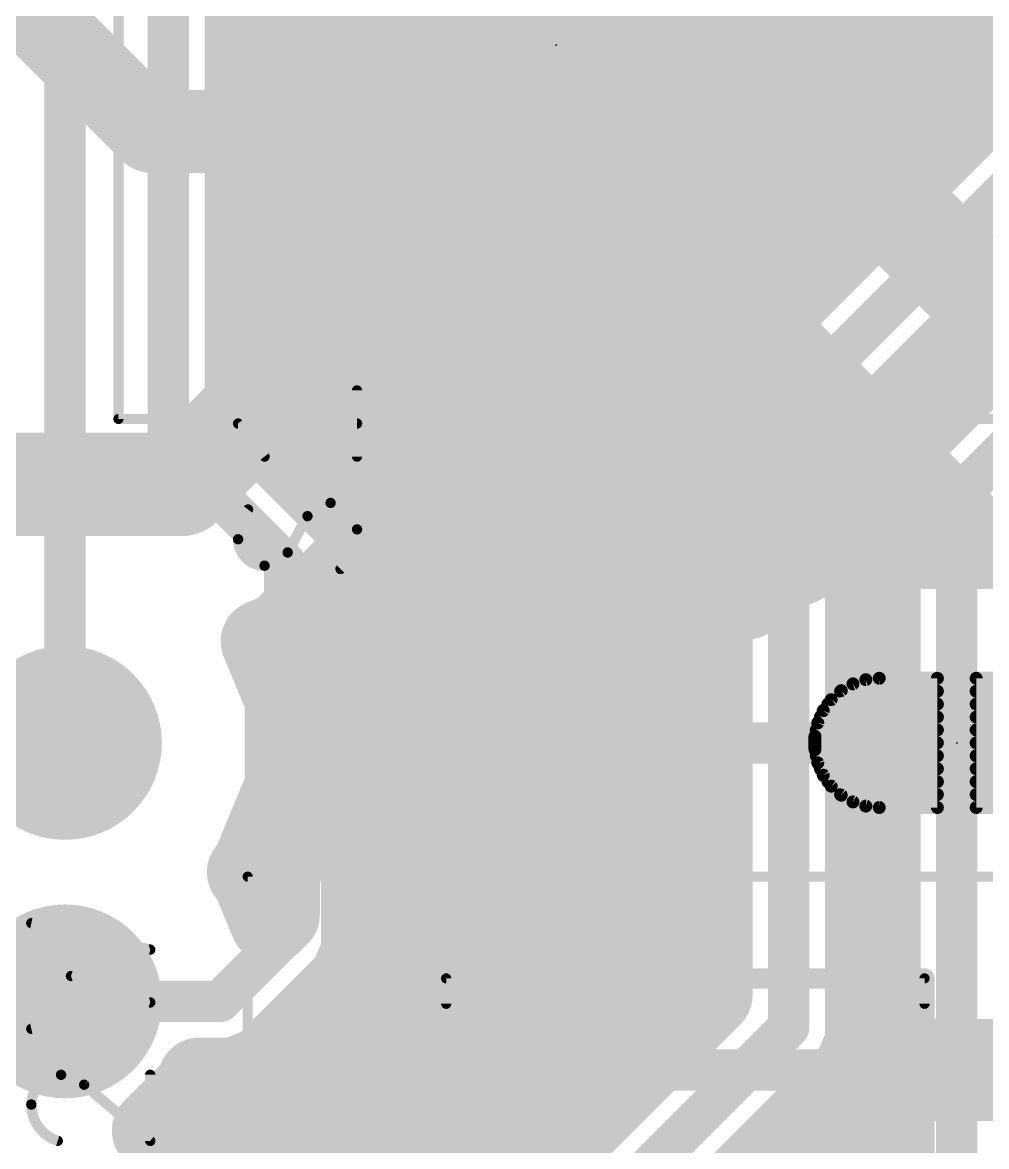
# Model space of a CAD drawing. Extents: x -0.1 to 1.18, y 0 to 3.76.
# Drawn here: x 0.1886 to 0.5615, y 1.6988 to 2.1337 of the extents above; entities that cross this region are included whole.
import ezdxf

# ---------------------------------------------------------------- set-up
doc = ezdxf.new("R2010")
doc.units = 0
for name, color, linetype in [('1', 12, 'CONTINUOUS'), ('16', 132, 'CONTINUOUS'), ('18', 110, 'CONTINUOUS'), ('21', 253, 'CONTINUOUS'), ('23', 53, 'CONTINUOUS'), ('25', 253, 'CONTINUOUS'), ('27', 253, 'CONTINUOUS'), ('51', 253, 'CONTINUOUS')]:
    doc.layers.add(name, color=color, linetype=linetype)

# ---------------------------------------------------------------- blocks, each defined once
blk = doc.blocks.new('RECT')
blk.add_solid([(-0.5, -0.5), (0.5, -0.5), (-0.5, 0.5), (0.5, 0.5)])
blk = doc.blocks.new('ROUNDV')
at = {"const_width": 0.5}
blk.add_lwpolyline([(0, -0.25, 1), (0, 0.25, 1), (0, -0.25)], format="xyb", dxfattribs=at)

msp = doc.modelspace()

# ---------------------------------------------------------------- linework, layer by layer
at = {"layer": '1'}
for points, const_width in [([(0.095, 2.235), (0.238465, 2.091535)], 0.032), ([(0.295, 2.090157), (0.293622, 2.091535)], 0.04), ([(0.295, 2), (0.295, 2.090157)], 0.04), ([(0.496378, 2.091535), (0.632913, 1.955)], 0.04), ([(0.238465, 2.091535), (0.293622, 2.091535)], 0.032), ([(0.293622, 2.091535), (0.496378, 2.091535)], 0.032), ([(0.395, 2.035), (0.395, 2.045276)], 0.016), ([(0.395, 1.925), (0.395, 2.035)], 0.032), ([(0.394999, 2.00648), (0.394999, 2.027535)], 0.032), ([(0.394999, 2.027535), (0.395, 2.027535)], 0.032), ([(0.395, 2.027535), (0.395, 2.00648)], 0.032), ([(0.4456, 2.020165), (0.44756, 2.024896)], 0.032), ([(0.44756, 2.024896), (0.448085, 2.027535)], 0.032), ([(0.448085, 2.027535), (0.44939, 2.027535)], 0.032), ([(0.44939, 2.027535), (0.458287, 2.02385)], 0.032), ([(0.458287, 2.02385), (0.467896, 2.02385)], 0.032), ([(0.467896, 2.02385), (0.561247, 1.9305)], 0.032), ([(0.442754, 2.015906), (0.4456, 2.020165)], 0.032), ([(0.394999, 2.016), (0.395, 2.016)], 0.032), ([(0.439133, 2.012285), (0.442754, 2.015906)], 0.032), ([(0.442817, 2.016), (0.475747, 2.016)], 0.032), ([(0.434875, 2.009439), (0.439133, 2.012285)], 0.032), ([(0.363, 1.986474), (0.363, 2.006854)], 0.032), ([(0.363, 2.006854), (0.36488, 2.00648)], 0.032), ([(0.36488, 2.00648), (0.394999, 2.00648)], 0.032), ([(0.395, 2.00648), (0.42512, 2.00648)], 0.032), ([(0.42512, 2.00648), (0.430143, 2.007479)], 0.032), ([(0.430143, 2.007479), (0.434875, 2.009439)], 0.032), ([(0.25, 1.955), (0.295, 2)], 0.04), ([(0.352648, 1.961481), (0.363, 1.986474)], 0.032), ([(0.361975, 1.984), (0.507747, 1.984)], 0.032), ([(0.095, 1.955), (0.25, 1.955)], 0.04), ([(0.333519, 1.942352), (0.352648, 1.961481)], 0.032), ([(0.343166, 1.952), (0.539747, 1.952)], 0.032), ([(0.288519, 1.897352), (0.333519, 1.942352)], 0.032), ([(0.499534, 1.928627), (0.496595, 1.927032)], 0.032), ([(0.504244, 1.929122), (0.499534, 1.928627)], 0.032), ([(0.508749, 1.930586), (0.504244, 1.929122)], 0.032), ([(0.509937, 1.930492), (0.508749, 1.930586)], 0.032), ([(0.509955, 1.9305), (0.509937, 1.930492)], 0.032), ([(0.517354, 1.9305), (0.509955, 1.9305)], 0.032), ([(0.524712, 1.931273), (0.517354, 1.9305)], 0.032), ([(0.527322, 1.9305), (0.524712, 1.931273)], 0.032), ([(0.561247, 1.9305), (0.527322, 1.9305)], 0.032), ([(0.489178, 1.924226), (0.484672, 1.922762)], 0.032), ([(0.493281, 1.926595), (0.489178, 1.924226)], 0.032), ([(0.496595, 1.927032), (0.493281, 1.926595)], 0.032), ([(0.311166, 1.92), (0.48046, 1.92)], 0.032), ([(0.478979, 1.919476), (0.475459, 1.916306)], 0.032), ([(0.48213, 1.920591), (0.478979, 1.919476)], 0.032), ([(0.484672, 1.922762), (0.48213, 1.920591)], 0.032), ([(0.475459, 1.916306), (0.471356, 1.913937)], 0.032), ([(0.393861, 1.911), (0.373279, 1.902474)], 0.032), ([(0.468856, 1.911), (0.393861, 1.911)], 0.032), ([(0.469321, 1.911285), (0.468856, 1.911)], 0.032), ([(0.471356, 1.913937), (0.469321, 1.911285)], 0.032), ([(0.373279, 1.902474), (0.357525, 1.886721)], 0.032), ([(0.281249, 1.894341), (0.288519, 1.897352)], 0.032), ([(0.2905, 1.872007), (0.281249, 1.894341)], 0.032), ([(0.283875, 1.888), (0.358804, 1.888)], 0.032), ([(0.357525, 1.886721), (0.296148, 1.825343)], 0.032), ([(0.2905, 1.837993), (0.2905, 1.872007)], 0.032), ([(0.509832, 1.877839), (0.505305, 1.875225)], 0.005), ([(0.514802, 1.879454), (0.509832, 1.877839)], 0.005), ([(0.52, 1.88), (0.514802, 1.879454)], 0.005), ([(0.5425, 1.88), (0.52, 1.88)], 0.005), ([(0.5425, 1.83), (0.5425, 1.88)], 0.005), ([(0.5575, 1.83), (0.5575, 1.88)], 0.005), ([(0.5575, 1.88), (0.58, 1.88)], 0.005), ([(0.505305, 1.875225), (0.501421, 1.871728)], 0.005), ([(0.505055, 1.875), (0.5425, 1.875)], 0.005), ([(0.5575, 1.875), (0.594945, 1.875)], 0.005), ([(0.095, 1.855), (0.205, 1.855)], 0.032), ([(0.2905, 1.856), (0.326804, 1.856)], 0.032), ([(0.498349, 1.8675), (0.496224, 1.862725)], 0.005), ([(0.501421, 1.871728), (0.498349, 1.8675)], 0.005), ([(0.500166, 1.87), (0.5425, 1.87)], 0.005), ([(0.5575, 1.87), (0.599834, 1.87)], 0.005), ([(0.497236, 1.865), (0.5425, 1.865)], 0.005), ([(0.5575, 1.865), (0.602764, 1.865)], 0.005), ([(0.343622, 1.793622), (0.405, 1.855)], 0.016), ([(0.405, 1.855), (0.525, 1.855)], 0.016), ([(0.496224, 1.862725), (0.495137, 1.857613)], 0.005), ([(0.495644, 1.86), (0.5425, 1.86)], 0.005), ([(0.5575, 1.86), (0.604356, 1.86)], 0.005), ([(0.495137, 1.857613), (0.495137, 1.852387)], 0.005), ([(0.495137, 1.855), (0.5425, 1.855)], 0.005), ([(0.5575, 1.855), (0.604863, 1.855)], 0.005), ([(0.277483, 1.806568), (0.2905, 1.837993)], 0.032), ([(0.495137, 1.852387), (0.496224, 1.847275)], 0.005), ([(0.495644, 1.85), (0.5425, 1.85)], 0.005), ([(0.496224, 1.847275), (0.498349, 1.8425)], 0.005), ([(0.5575, 1.85), (0.604356, 1.85)], 0.005), ([(0.497236, 1.845), (0.5425, 1.845)], 0.005), ([(0.498349, 1.8425), (0.501421, 1.838272)], 0.005), ([(0.5575, 1.845), (0.602764, 1.845)], 0.005), ([(0.284704, 1.824), (0.295591, 1.824)], 0.032), ([(0.296148, 1.825343), (0.287622, 1.804761)], 0.032), ([(0.500166, 1.84), (0.5425, 1.84)], 0.005), ([(0.501421, 1.838272), (0.505305, 1.834775)], 0.005), ([(0.5575, 1.84), (0.599834, 1.84)], 0.005), ([(0.505055, 1.835), (0.5425, 1.835)], 0.005), ([(0.505305, 1.834775), (0.509832, 1.832161)], 0.005), ([(0.5575, 1.835), (0.594945, 1.835)], 0.005), ([(0.509832, 1.832161), (0.514802, 1.830546)], 0.005), ([(0.514802, 1.830546), (0.52, 1.83)], 0.005), ([(0.52, 1.83), (0.5425, 1.83)], 0.005), ([(0.52, 1.83), (0.5425, 1.83)], 0.005), ([(0.58, 1.83), (0.5575, 1.83)], 0.005), ([(0.5575, 1.83), (0.58, 1.83)], 0.005), ([(0.275915, 1.805), (0.277483, 1.806568)], 0.032), ([(0.277483, 1.803432), (0.275915, 1.805)], 0.032), ([(0.284804, 1.785757), (0.277483, 1.803432)], 0.032), ([(0.287622, 1.804761), (0.287622, 1.788575)], 0.032), ([(0.282219, 1.792), (0.287622, 1.792)], 0.032), ([(0.287622, 1.788575), (0.284804, 1.785757)], 0.032), ([(0.343622, 1.728465), (0.343622, 1.793622)], 0.016), ([(0.095, 1.755), (0.205, 1.755)], 0.032), ([(0.343622, 1.728465), (0.546378, 1.728465)], 0.016)]:
    msp.add_lwpolyline(points, dxfattribs=dict(at, const_width=const_width))
for points, const_width in [([(0.300693, 2.098607, 1), (0.286551, 2.084464)], 0.02), ([(0.305, 2.090157, 1), (0.285, 2.090157)], 0.02), ([(0.503449, 2.098607, 1), (0.489307, 2.084464)], 0.02), ([(0.238465, 2.099535, 1), (0.238465, 2.083535)], 0.016), ([(0.232808, 2.085879, 1), (0.244121, 2.097192)], 0.016), ([(0.293622, 2.099535, 1), (0.293622, 2.083535)], 0.016), ([(0.287929, 2.083086, 1), (0.302071, 2.097229)], 0.02), ([(0.293622, 2.083535, 1), (0.293622, 2.099535)], 0.016), ([(0.496378, 2.083535, 1), (0.496378, 2.099535)], 0.016), ([(0.399, 2.045276, 1), (0.391, 2.045276)], 0.008), ([(0.403, 2.035, 1), (0.387, 2.035)], 0.016), ([(0.402999, 2.027535, 1), (0.386999, 2.027535)], 0.016), ([(0.394999, 2.035535, 1), (0.394999, 2.019535)], 0.016), ([(0.403, 2.027535, 1), (0.387, 2.027535)], 0.016), ([(0.395, 2.019535, 1), (0.395, 2.035535)], 0.016), ([(0.448085, 2.035535, 1), (0.448085, 2.019535)], 0.016), ([(0.454951, 2.021835, 1), (0.440169, 2.027958)], 0.016), ([(0.455931, 2.025975, 1), (0.440238, 2.029096)], 0.016), ([(0.452452, 2.034926, 1), (0.446329, 2.020144)], 0.016), ([(0.44939, 2.019535, 1), (0.44939, 2.035535)], 0.016), ([(0.458287, 2.03185, 1), (0.458287, 2.01585)], 0.016), ([(0.473553, 2.029507, 1), (0.46224, 2.018194)], 0.016), ([(0.467896, 2.01585, 1), (0.467896, 2.03185)], 0.016), ([(0.391, 2.035, 1), (0.399, 2.035)], 0.008), ([(0.452252, 2.01572, 1), (0.438948, 2.024609)], 0.016), ([(0.455225, 2.016459, 1), (0.461348, 2.031241)], 0.016), ([(0.394999, 2.024, 1), (0.394999, 2.008)], 0.016), ([(0.395, 2.008, 1), (0.395, 2.024)], 0.016), ([(0.442817, 2.024, 1), (0.442817, 2.008)], 0.016), ([(0.448411, 2.010249, 1), (0.437098, 2.021563)], 0.016), ([(0.438209, 2.023226, 1), (0.452991, 2.017103)], 0.016), ([(0.439713, 2.026457, 1), (0.455406, 2.023336)], 0.016), ([(0.475747, 2.008, 1), (0.475747, 2.024)], 0.016), ([(0.443578, 2.005633, 1), (0.434688, 2.018936)], 0.016), ([(0.436103, 2.020351, 1), (0.449406, 2.011462)], 0.016), ([(0.364561, 2.014701, 1), (0.361439, 1.999008)], 0.016), ([(0.371, 2.006854, 1), (0.355, 2.006854)], 0.016), ([(0.36488, 2.01448, 1), (0.36488, 1.99848)], 0.016), ([(0.363319, 1.998634, 1), (0.366441, 2.014327)], 0.016), ([(0.395, 2.01448, 1), (0.395, 1.99848)], 0.016), ([(0.394999, 1.99848, 1), (0.394999, 2.01448)], 0.016), ([(0.423559, 2.014327, 1), (0.426681, 1.998634)], 0.016), ([(0.427082, 2.014871, 1), (0.433204, 2.000088)], 0.016), ([(0.42512, 1.99848, 1), (0.42512, 2.01448)], 0.016), ([(0.43043, 2.016091, 1), (0.439319, 2.002788)], 0.016), ([(0.431704, 1.999633, 1), (0.428582, 2.015326)], 0.016), ([(0.433476, 2.017942, 1), (0.44479, 2.006628)], 0.016), ([(0.437936, 2.002048, 1), (0.431813, 2.01683)], 0.016), ([(0.302071, 1.992929, 1), (0.287929, 2.007071)], 0.02), ([(0.386999, 2.00648, 1), (0.402999, 2.00648)], 0.016), ([(0.387, 2.00648, 1), (0.403, 2.00648)], 0.016), ([(0.285, 2, 1), (0.305, 2)], 0.02), ([(0.370391, 1.983412, 1), (0.355609, 1.989535)], 0.016), ([(0.361975, 1.992, 1), (0.361975, 1.976)], 0.016), ([(0.507747, 1.976, 1), (0.507747, 1.992)], 0.016), ([(0.355, 1.986474, 1), (0.371, 1.986474)], 0.016), ([(0.25, 1.945, 1), (0.25, 1.965)], 0.02), ([(0.358304, 1.955824, 1), (0.346991, 1.967138)], 0.016), ([(0.242929, 1.962071, 1), (0.257071, 1.947929)], 0.02), ([(0.345256, 1.964543, 1), (0.360039, 1.95842)], 0.016), ([(0.343166, 1.96, 1), (0.343166, 1.944)], 0.016), ([(0.539747, 1.944, 1), (0.539747, 1.96)], 0.016), ([(0.339176, 1.936696, 1), (0.327862, 1.948009)], 0.016), ([(0.327862, 1.948009, 1), (0.339176, 1.936696)], 0.016), ([(0.498698, 1.936583, 1), (0.50037, 1.920671)], 0.016), ([(0.503351, 1.921597, 1), (0.495716, 1.935658)], 0.016), ([(0.501772, 1.93673, 1), (0.506716, 1.921514)], 0.016), ([(0.509377, 1.938561, 1), (0.508121, 1.922611)], 0.016), ([(0.50686, 1.937877, 1), (0.513014, 1.923108)], 0.016), ([(0.509955, 1.9385, 1), (0.509955, 1.9225)], 0.016), ([(0.50508, 1.921166, 1), (0.503408, 1.937078)], 0.016), ([(0.511222, 1.922978, 1), (0.506277, 1.938194)], 0.016), ([(0.513032, 1.923115, 1), (0.506878, 1.937884)], 0.016), ([(0.509309, 1.922517, 1), (0.510565, 1.938468)], 0.016), ([(0.516518, 1.938456, 1), (0.51819, 1.922544)], 0.016), ([(0.526984, 1.938944, 1), (0.52244, 1.923603)], 0.016), ([(0.517354, 1.9225, 1), (0.517354, 1.9385)], 0.016), ([(0.527322, 1.9385, 1), (0.527322, 1.9225)], 0.016), ([(0.525548, 1.923317, 1), (0.523876, 1.939229)], 0.016), ([(0.52505, 1.922829, 1), (0.529594, 1.93817)], 0.016), ([(0.55559, 1.924843, 1), (0.566904, 1.936157)], 0.016), ([(0.561247, 1.9225, 1), (0.561247, 1.9385)], 0.016), ([(0.492237, 1.934527, 1), (0.494325, 1.918664)], 0.016), ([(0.49165, 1.916618, 1), (0.486705, 1.931835)], 0.016), ([(0.492778, 1.934062, 1), (0.500413, 1.920001)], 0.016), ([(0.497281, 1.919667, 1), (0.489281, 1.933523)], 0.016), ([(0.497639, 1.9191, 1), (0.495552, 1.934963)], 0.016), ([(0.311166, 1.928, 1), (0.311166, 1.912)], 0.016), ([(0.484332, 1.91353, 1), (0.473626, 1.925421)], 0.016), ([(0.4822, 1.930371, 1), (0.487144, 1.915154)], 0.016), ([(0.4848, 1.91305, 1), (0.47946, 1.928132)], 0.016), ([(0.489868, 1.916679, 1), (0.479476, 1.928845)], 0.016), ([(0.48046, 1.912, 1), (0.48046, 1.928)], 0.016), ([(0.485178, 1.931154, 1), (0.493178, 1.917298)], 0.016), ([(0.387, 1.925, 1), (0.403, 1.925)], 0.016), ([(0.476309, 1.927017, 1), (0.481649, 1.911934)], 0.016), ([(0.479459, 1.909377, 1), (0.471459, 1.923234)], 0.016), ([(0.476934, 1.926674, 1), (0.487326, 1.914508)], 0.016), ([(0.393861, 1.919, 1), (0.393861, 1.903)], 0.016), ([(0.396922, 1.903609, 1), (0.390799, 1.918391)], 0.016), ([(0.467356, 1.920865, 1), (0.475356, 1.907009)], 0.016), ([(0.477703, 1.909067, 1), (0.465009, 1.918807)], 0.016), ([(0.473501, 1.904464, 1), (0.465141, 1.918106)], 0.016), ([(0.470106, 1.922251, 1), (0.480812, 1.910361)], 0.016), ([(0.468856, 1.903, 1), (0.468856, 1.919)], 0.016), ([(0.464676, 1.917821, 1), (0.473036, 1.904179)], 0.016), ([(0.462974, 1.916155, 1), (0.475668, 1.906415)], 0.016), ([(0.370217, 1.909865, 1), (0.37634, 1.895083)], 0.016), ([(0.378935, 1.896818, 1), (0.367622, 1.908131)], 0.016), ([(0.28864, 1.897403, 1), (0.273858, 1.89128)], 0.016), ([(0.278187, 1.901732, 1), (0.28431, 1.88695)], 0.016), ([(0.282862, 1.903009, 1), (0.294176, 1.891696)], 0.016), ([(0.29158, 1.889961, 1), (0.285457, 1.904743)], 0.016), ([(0.283875, 1.896, 1), (0.283875, 1.88)], 0.016), ([(0.363182, 1.881064, 1), (0.351869, 1.892378)], 0.016), ([(0.358804, 1.88, 1), (0.358804, 1.896)], 0.016), ([(0.351869, 1.892378, 1), (0.363182, 1.881064)], 0.016), ([(0.2985, 1.872007, 1), (0.2825, 1.872007)], 0.016), ([(0.283109, 1.868946, 1), (0.297891, 1.875068)], 0.016), ([(0.509445, 1.879027, 1), (0.510218, 1.87665)], 0.0025), ([(0.510457, 1.876756, 1), (0.509207, 1.878921)], 0.0025), ([(0.514672, 1.880697, 1), (0.514933, 1.878211)], 0.0025), ([(0.515188, 1.878265, 1), (0.514416, 1.880643)], 0.0025), ([(0.52, 1.88125, 1), (0.52, 1.87875)], 0.0025), ([(0.520131, 1.878757, 1), (0.519869, 1.881243)], 0.0025), ([(0.54375, 1.88, 1), (0.54125, 1.88)], 0.0025), ([(0.5425, 1.87875, 1), (0.5425, 1.88125)], 0.0025), ([(0.55875, 1.88, 1), (0.55625, 1.88)], 0.0025), ([(0.5575, 1.88125, 1), (0.5575, 1.87875)], 0.0025), ([(0.505055, 1.87625, 1), (0.505055, 1.87375)], 0.0025), ([(0.50468, 1.876308, 1), (0.50593, 1.874143)], 0.0025), ([(0.506142, 1.874296, 1), (0.504469, 1.876154)], 0.0025), ([(0.5425, 1.87375, 1), (0.5425, 1.87625)], 0.0025), ([(0.5575, 1.87625, 1), (0.5575, 1.87375)], 0.0025), ([(0.205, 1.847, 1), (0.205, 1.863)], 0.016), ([(0.2905, 1.864, 1), (0.2905, 1.848)], 0.016), ([(0.326804, 1.848, 1), (0.326804, 1.864)], 0.016), ([(0.499491, 1.866992, 1), (0.497207, 1.868008)], 0.0025), ([(0.500166, 1.87125, 1), (0.500166, 1.86875)], 0.0025), ([(0.500585, 1.872657, 1), (0.502258, 1.870799)], 0.0025), ([(0.502433, 1.870993, 1), (0.50041, 1.872463)], 0.0025), ([(0.5425, 1.86875, 1), (0.5425, 1.87125)], 0.0025), ([(0.5575, 1.87125, 1), (0.5575, 1.86875)], 0.0025), ([(0.497236, 1.86625, 1), (0.497236, 1.86375)], 0.0025), ([(0.497338, 1.868235, 1), (0.499361, 1.866765)], 0.0025), ([(0.5425, 1.86375, 1), (0.5425, 1.86625)], 0.0025), ([(0.5575, 1.86625, 1), (0.5575, 1.86375)], 0.0025), ([(0.405, 1.859, 1), (0.405, 1.851)], 0.008), ([(0.407828, 1.852172, 1), (0.402172, 1.857828)], 0.008), ([(0.495644, 1.86125, 1), (0.495644, 1.85875)], 0.0025), ([(0.495082, 1.863234, 1), (0.497365, 1.862217)], 0.0025), ([(0.497446, 1.862466, 1), (0.495001, 1.862985)], 0.0025), ([(0.525, 1.851, 1), (0.525, 1.859)], 0.008), ([(0.5425, 1.85875, 1), (0.5425, 1.86125)], 0.0025), ([(0.5575, 1.86125, 1), (0.5575, 1.85875)], 0.0025), ([(0.496387, 1.857613, 1), (0.493887, 1.857613)], 0.0025), ([(0.493914, 1.857873, 1), (0.49636, 1.857353)], 0.0025), ([(0.495137, 1.85625, 1), (0.495137, 1.85375)], 0.0025), ([(0.5425, 1.85375, 1), (0.5425, 1.85625)], 0.0025), ([(0.5575, 1.85625, 1), (0.5575, 1.85375)], 0.0025), ([(0.297891, 1.834931, 1), (0.283109, 1.841054)], 0.016), ([(0.49636, 1.852647, 1), (0.493914, 1.852127)], 0.0025), ([(0.493887, 1.852387, 1), (0.496387, 1.852387)], 0.0025), ([(0.495644, 1.85125, 1), (0.495644, 1.84875)], 0.0025), ([(0.497365, 1.847783, 1), (0.495082, 1.846766)], 0.0025), ([(0.495001, 1.847015, 1), (0.497446, 1.847534)], 0.0025), ([(0.5425, 1.84875, 1), (0.5425, 1.85125)], 0.0025), ([(0.5575, 1.85125, 1), (0.5575, 1.84875)], 0.0025), ([(0.2825, 1.837993, 1), (0.2985, 1.837993)], 0.016), ([(0.497236, 1.84625, 1), (0.497236, 1.84375)], 0.0025), ([(0.499361, 1.843235, 1), (0.497338, 1.841765)], 0.0025), ([(0.497207, 1.841992, 1), (0.499491, 1.843008)], 0.0025), ([(0.5425, 1.84375, 1), (0.5425, 1.84625)], 0.0025), ([(0.5575, 1.84625, 1), (0.5575, 1.84375)], 0.0025), ([(0.284704, 1.832, 1), (0.284704, 1.816)], 0.016), ([(0.303539, 1.822282, 1), (0.288756, 1.828405)], 0.016), ([(0.295591, 1.816, 1), (0.295591, 1.832)], 0.016), ([(0.500166, 1.84125, 1), (0.500166, 1.83875)], 0.0025), ([(0.502258, 1.839201, 1), (0.500585, 1.837343)], 0.0025), ([(0.50041, 1.837537, 1), (0.502433, 1.839007)], 0.0025), ([(0.5425, 1.83875, 1), (0.5425, 1.84125)], 0.0025), ([(0.5575, 1.84125, 1), (0.5575, 1.83875)], 0.0025), ([(0.290491, 1.831, 1), (0.301804, 1.819687)], 0.016), ([(0.505055, 1.83625, 1), (0.505055, 1.83375)], 0.0025), ([(0.50593, 1.835857, 1), (0.50468, 1.833692)], 0.0025), ([(0.504469, 1.833846, 1), (0.506142, 1.835704)], 0.0025), ([(0.5425, 1.83375, 1), (0.5425, 1.83625)], 0.0025), ([(0.5575, 1.83625, 1), (0.5575, 1.83375)], 0.0025), ([(0.510218, 1.83335, 1), (0.509445, 1.830973)], 0.0025), ([(0.509207, 1.831079, 1), (0.510457, 1.833244)], 0.0025), ([(0.514933, 1.831789, 1), (0.514672, 1.829303)], 0.0025), ([(0.514416, 1.829357, 1), (0.515188, 1.831735)], 0.0025), ([(0.52, 1.83125, 1), (0.52, 1.82875)], 0.0025), ([(0.52, 1.83125, 1), (0.52, 1.82875)], 0.0025), ([(0.519869, 1.828757, 1), (0.520131, 1.831243)], 0.0025), ([(0.54125, 1.83, 1), (0.54375, 1.83)], 0.0025), ([(0.5425, 1.82875, 1), (0.5425, 1.83125)], 0.0025), ([(0.5425, 1.82875, 1), (0.5425, 1.83125)], 0.0025), ([(0.5575, 1.83125, 1), (0.5575, 1.82875)], 0.0025), ([(0.5575, 1.83125, 1), (0.5575, 1.82875)], 0.0025), ([(0.55625, 1.83, 1), (0.55875, 1.83)], 0.0025), ([(0.28314, 1.800911, 1), (0.271826, 1.812225)], 0.016), ([(0.281572, 1.810657, 1), (0.270258, 1.799343)], 0.016), ([(0.270258, 1.810657, 1), (0.281572, 1.799343)], 0.016), ([(0.284874, 1.806493, 1), (0.270092, 1.80037)], 0.016), ([(0.295622, 1.804761, 1), (0.279622, 1.804761)], 0.016), ([(0.270092, 1.80963, 1), (0.284874, 1.803507)], 0.016), ([(0.271827, 1.797775, 1), (0.28314, 1.809089)], 0.016), ([(0.280231, 1.807823, 1), (0.295013, 1.8017)], 0.016), ([(0.282219, 1.8, 1), (0.282219, 1.784)], 0.016), ([(0.287622, 1.784, 1), (0.287622, 1.8)], 0.016), ([(0.293279, 1.782918, 1), (0.281965, 1.794232)], 0.016), ([(0.347622, 1.793622, 1), (0.339622, 1.793622)], 0.008), ([(0.340794, 1.79645, 1), (0.34645, 1.790794)], 0.008), ([(0.279147, 1.791414, 1), (0.290461, 1.7801)], 0.016), ([(0.277413, 1.782696, 1), (0.292195, 1.788819)], 0.016), ([(0.279622, 1.788575, 1), (0.295622, 1.788575)], 0.016), ([(0.205, 1.747, 1), (0.205, 1.763)], 0.016), ([(0.343622, 1.732465, 1), (0.343622, 1.724465)], 0.008), ([(0.546378, 1.724465, 1), (0.546378, 1.732465)], 0.008), ([(0.339622, 1.728465, 1), (0.347622, 1.728465)], 0.008)]:
    msp.add_lwpolyline(points, format="xyb", dxfattribs=dict(at, const_width=const_width))
at = {"layer": '16'}
for points, const_width in [([(0.205, 2.81), (0.205, 1.855)], 0.016), ([(0.245, 1.97), (0.245, 2.785)], 0.016), ([(0.275, 1.982426), (0.275, 2.772573)], 0.032), ([(0.608006, 2.150433), (0.459567, 2.001994)], 0.032), ([(0.275, 2.144), (0.601574, 2.144)], 0.032), ([(0.625, 2.125), (0.485, 1.985)], 0.016), ([(0.275, 2.112), (0.569574, 2.112)], 0.032), ([(0.515, 1.972573), (0.637426, 2.095)], 0.032), ([(0.275, 2.08), (0.537574, 2.08)], 0.032), ([(0.633006, 2.075433), (0.533006, 1.975433)], 0.032), ([(0.275, 2.048), (0.505574, 2.048)], 0.032), ([(0.65, 2.05), (0.55, 1.95)], 0.016), ([(0.275, 2.016), (0.473574, 2.016)], 0.032), ([(0.558426, 2.016), (0.573574, 2.016)], 0.032), ([(0.459567, 2.001994), (0.455, 1.990967)], 0.032), ([(0.455, 1.990967), (0.455, 1.757426)], 0.032), ([(0.275, 1.984), (0.455, 1.984)], 0.032), ([(0.315433, 1.941994), (0.275, 1.982426)], 0.032), ([(0.526426, 1.984), (0.541574, 1.984)], 0.032), ([(0.485, 1.985), (0.485, 1.745)], 0.016), ([(0.515, 1.739032), (0.515, 1.972573)], 0.032), ([(0.533006, 1.975433), (0.524567, 1.966994)], 0.032), ([(0.524567, 1.966994), (0.52, 1.955967)], 0.032), ([(0.245, 1.97), (0.29, 1.925)], 0.016), ([(0.52, 1.955967), (0.52, 1.592426)], 0.032), ([(0.305426, 1.952), (0.455, 1.952)], 0.032), ([(0.515, 1.952), (0.52, 1.952)], 0.032), ([(0.32, 1.930967), (0.315433, 1.941994)], 0.032), ([(0.55, 1.95), (0.55, 1.58)], 0.016), ([(0.32, 1.774032), (0.32, 1.930967)], 0.032), ([(0.32, 1.92), (0.455, 1.92)], 0.032), ([(0.515, 1.92), (0.52, 1.92)], 0.032), ([(0.29, 1.925), (0.29, 1.78)], 0.016), ([(0.32, 1.888), (0.455, 1.888)], 0.032), ([(0.515, 1.888), (0.52, 1.888)], 0.032), ([(0.095, 1.855), (0.205, 1.855)], 0.032), ([(0.32, 1.856), (0.455, 1.856)], 0.032), ([(0.515, 1.856), (0.52, 1.856)], 0.032), ([(0.32, 1.824), (0.455, 1.824)], 0.032), ([(0.515, 1.824), (0.52, 1.824)], 0.032), ([(0.32, 1.792), (0.455, 1.792)], 0.032), ([(0.515, 1.792), (0.52, 1.792)], 0.032), ([(0.29, 1.78), (0.265, 1.755)], 0.016), ([(0.315433, 1.763006), (0.32, 1.774032)], 0.032), ([(0.306994, 1.754567), (0.315433, 1.763006)], 0.032), ([(0.312426, 1.76), (0.455, 1.76)], 0.032), ([(0.515, 1.76), (0.52, 1.76)], 0.032), ([(0.095, 1.755), (0.205, 1.755)], 0.032), ([(0.281994, 1.729567), (0.306994, 1.754567)], 0.032), ([(0.455, 1.757426), (0.382573, 1.685)], 0.032), ([(0.205, 1.755), (0.265, 1.755)], 0.016), ([(0.485, 1.745), (0.395, 1.655)], 0.016), ([(0.510433, 1.728006), (0.515, 1.739032)], 0.032), ([(0.270967, 1.725), (0.281994, 1.729567)], 0.032), ([(0.27821, 1.728), (0.425574, 1.728)], 0.032), ([(0.501994, 1.719567), (0.510433, 1.728006)], 0.032), ([(0.510426, 1.728), (0.52, 1.728)], 0.032), ([(0.255442, 1.721296), (0.256976, 1.725)], 0.032), ([(0.256976, 1.725), (0.270967, 1.725)], 0.032), ([(0.239146, 1.705), (0.255442, 1.721296)], 0.032), ([(0.420433, 1.638006), (0.501994, 1.719567)], 0.032), ([(0.255442, 1.688704), (0.239146, 1.705)], 0.032), ([(0.248146, 1.696), (0.393574, 1.696)], 0.032), ([(0.478426, 1.696), (0.52, 1.696)], 0.032), ([(0.256976, 1.685), (0.255442, 1.688704)], 0.032), ([(0.382573, 1.685), (0.256976, 1.685)], 0.032)]:
    msp.add_lwpolyline(points, dxfattribs=dict(at, const_width=const_width))
for points, const_width in [([(0.275, 2.152, 1), (0.275, 2.136)], 0.016), ([(0.275, 2.12, 1), (0.275, 2.104)], 0.016), ([(0.275, 2.088, 1), (0.275, 2.072)], 0.016), ([(0.537574, 2.072, 1), (0.537574, 2.088)], 0.016), ([(0.275, 2.056, 1), (0.275, 2.04)], 0.016), ([(0.505574, 2.04, 1), (0.505574, 2.056)], 0.016), ([(0.275, 2.024, 1), (0.275, 2.008)], 0.016), ([(0.473574, 2.008, 1), (0.473574, 2.024)], 0.016), ([(0.558426, 2.024, 1), (0.558426, 2.008)], 0.016), ([(0.466958, 1.998932, 1), (0.452176, 2.005055)], 0.016), ([(0.45391, 2.00765, 1), (0.465224, 1.996337)], 0.016), ([(0.463, 1.990967, 1), (0.447, 1.990967)], 0.016), ([(0.447609, 1.994029, 1), (0.462391, 1.987906)], 0.016), ([(0.275, 1.992, 1), (0.275, 1.976)], 0.016), ([(0.280657, 1.988083, 1), (0.269343, 1.97677)], 0.016), ([(0.455, 1.976, 1), (0.455, 1.992)], 0.016), ([(0.526426, 1.992, 1), (0.526426, 1.976)], 0.016), ([(0.541574, 1.976, 1), (0.541574, 1.992)], 0.016), ([(0.489, 1.985, 1), (0.481, 1.985)], 0.008), ([(0.482172, 1.987828, 1), (0.487828, 1.982172)], 0.008), ([(0.267, 1.982426, 1), (0.283, 1.982426)], 0.016), ([(0.523, 1.972573, 1), (0.507, 1.972573)], 0.016), ([(0.527349, 1.98109, 1), (0.538663, 1.969776)], 0.016), ([(0.538663, 1.969776, 1), (0.527349, 1.98109)], 0.016), ([(0.509343, 1.97823, 1), (0.520657, 1.966917)], 0.016), ([(0.51891, 1.97265, 1), (0.530224, 1.961337)], 0.016), ([(0.531958, 1.963932, 1), (0.517176, 1.970055)], 0.016), ([(0.247828, 1.972828, 1), (0.242172, 1.967172)], 0.008), ([(0.241, 1.97, 1), (0.249, 1.97)], 0.008), ([(0.528, 1.955967, 1), (0.512, 1.955967)], 0.016), ([(0.305426, 1.96, 1), (0.305426, 1.944)], 0.016), ([(0.455, 1.944, 1), (0.455, 1.96)], 0.016), ([(0.515, 1.96, 1), (0.515, 1.944)], 0.016), ([(0.512609, 1.959029, 1), (0.527391, 1.952906)], 0.016), ([(0.52, 1.944, 1), (0.52, 1.96)], 0.016), ([(0.322824, 1.945055, 1), (0.308042, 1.938932)], 0.016), ([(0.554, 1.95, 1), (0.546, 1.95)], 0.008), ([(0.309776, 1.936337, 1), (0.32109, 1.94765)], 0.016), ([(0.547172, 1.952828, 1), (0.552828, 1.947172)], 0.008), ([(0.328, 1.930967, 1), (0.312, 1.930967)], 0.016), ([(0.312609, 1.927906, 1), (0.327391, 1.934029)], 0.016), ([(0.32, 1.928, 1), (0.32, 1.912)], 0.016), ([(0.455, 1.912, 1), (0.455, 1.928)], 0.016), ([(0.515, 1.928, 1), (0.515, 1.912)], 0.016), ([(0.52, 1.912, 1), (0.52, 1.928)], 0.016), ([(0.294, 1.925, 1), (0.286, 1.925)], 0.008), ([(0.287172, 1.922172, 1), (0.292828, 1.927828)], 0.008), ([(0.32, 1.896, 1), (0.32, 1.88)], 0.016), ([(0.455, 1.88, 1), (0.455, 1.896)], 0.016), ([(0.515, 1.896, 1), (0.515, 1.88)], 0.016), ([(0.52, 1.88, 1), (0.52, 1.896)], 0.016), ([(0.205, 1.847, 1), (0.205, 1.863)], 0.016), ([(0.32, 1.864, 1), (0.32, 1.848)], 0.016), ([(0.455, 1.848, 1), (0.455, 1.864)], 0.016), ([(0.515, 1.864, 1), (0.515, 1.848)], 0.016), ([(0.52, 1.848, 1), (0.52, 1.864)], 0.016), ([(0.201, 1.855, 1), (0.209, 1.855)], 0.008), ([(0.32, 1.832, 1), (0.32, 1.816)], 0.016), ([(0.455, 1.816, 1), (0.455, 1.832)], 0.016), ([(0.515, 1.832, 1), (0.515, 1.816)], 0.016), ([(0.52, 1.816, 1), (0.52, 1.832)], 0.016), ([(0.32, 1.8, 1), (0.32, 1.784)], 0.016), ([(0.455, 1.784, 1), (0.455, 1.8)], 0.016), ([(0.515, 1.8, 1), (0.515, 1.784)], 0.016), ([(0.52, 1.784, 1), (0.52, 1.8)], 0.016), ([(0.292828, 1.777172, 1), (0.287172, 1.782828)], 0.008), ([(0.327391, 1.770971, 1), (0.312609, 1.777094)], 0.016), ([(0.286, 1.78, 1), (0.294, 1.78)], 0.008), ([(0.32109, 1.757349, 1), (0.309776, 1.768663)], 0.016), ([(0.312, 1.774032, 1), (0.328, 1.774032)], 0.016), ([(0.312426, 1.768, 1), (0.312426, 1.752)], 0.016), ([(0.455, 1.752, 1), (0.455, 1.768)], 0.016), ([(0.515, 1.768, 1), (0.515, 1.752)], 0.016), ([(0.52, 1.752, 1), (0.52, 1.768)], 0.016), ([(0.205, 1.747, 1), (0.205, 1.763)], 0.016), ([(0.31265, 1.74891, 1), (0.301337, 1.760224)], 0.016), ([(0.308042, 1.766068, 1), (0.322824, 1.759945)], 0.016), ([(0.460657, 1.75177, 1), (0.449343, 1.763083)], 0.016), ([(0.301337, 1.760224, 1), (0.31265, 1.74891)], 0.016), ([(0.205, 1.759, 1), (0.205, 1.751)], 0.008), ([(0.262172, 1.757828, 1), (0.267828, 1.752172)], 0.008), ([(0.265, 1.751, 1), (0.265, 1.759)], 0.008), ([(0.447, 1.757426, 1), (0.463, 1.757426)], 0.016), ([(0.487828, 1.742172, 1), (0.482172, 1.747828)], 0.008), ([(0.522391, 1.735971, 1), (0.507609, 1.742094)], 0.016), ([(0.481, 1.745, 1), (0.489, 1.745)], 0.008), ([(0.27821, 1.736, 1), (0.27821, 1.72)], 0.016), ([(0.285055, 1.722176, 1), (0.278932, 1.736958)], 0.016), ([(0.425574, 1.72, 1), (0.425574, 1.736)], 0.016), ([(0.510426, 1.736, 1), (0.510426, 1.72)], 0.016), ([(0.51609, 1.722349, 1), (0.504776, 1.733663)], 0.016), ([(0.507, 1.739032, 1), (0.523, 1.739032)], 0.016), ([(0.52, 1.72, 1), (0.52, 1.736)], 0.016), ([(0.256976, 1.733, 1), (0.256976, 1.717)], 0.016), ([(0.264367, 1.721939, 1), (0.249585, 1.728061)], 0.016), ([(0.267906, 1.732391, 1), (0.274029, 1.717609)], 0.016), ([(0.270967, 1.717, 1), (0.270967, 1.733)], 0.016), ([(0.276337, 1.735224, 1), (0.28765, 1.72391)], 0.016), ([(0.261098, 1.715639, 1), (0.249785, 1.726953)], 0.016), ([(0.50765, 1.71391, 1), (0.496337, 1.725224)], 0.016), ([(0.503042, 1.731068, 1), (0.517824, 1.724945)], 0.016), ([(0.24805, 1.724357, 1), (0.262833, 1.718235)], 0.016), ([(0.496337, 1.725224, 1), (0.50765, 1.71391)], 0.016), ([(0.244802, 1.710657, 1), (0.233489, 1.699343)], 0.016), ([(0.233489, 1.710657, 1), (0.244802, 1.699343)], 0.016), ([(0.248146, 1.704, 1), (0.248146, 1.688)], 0.016), ([(0.393574, 1.688, 1), (0.393574, 1.704)], 0.016), ([(0.478426, 1.704, 1), (0.478426, 1.688)], 0.016), ([(0.52, 1.688, 1), (0.52, 1.704)], 0.016), ([(0.262833, 1.691765, 1), (0.24805, 1.685643)], 0.016), ([(0.256976, 1.693, 1), (0.256976, 1.677)], 0.016), ([(0.249785, 1.683047, 1), (0.261098, 1.694361)], 0.016), ([(0.382573, 1.677, 1), (0.382573, 1.693)], 0.016)]:
    msp.add_lwpolyline(points, format="xyb", dxfattribs=dict(at, const_width=const_width))
at = {"layer": '21', "const_width": 0.001969}
for points in [[(0.353465, 1.763898, 1), (0.351496, 1.763898)], [(0.35248, 1.764882, 1), (0.35248, 1.762913)], [(0.538504, 1.763898, 1), (0.536535, 1.763898)], [(0.53752, 1.762913, 1), (0.53752, 1.764882)], [(0.351496, 1.754055, 1), (0.353465, 1.754055)], [(0.536535, 1.754055, 1), (0.538504, 1.754055)]]:
    msp.add_lwpolyline(points, format="xyb", dxfattribs=at)
at = {"layer": '21', "const_width": 0.003937}
for points in [[(0.35248, 1.754055), (0.35248, 1.763898)], [(0.35248, 1.763898), (0.53752, 1.763898)], [(0.53752, 1.763898), (0.53752, 1.754055)]]:
    msp.add_lwpolyline(points, dxfattribs=at)
at = {"layer": '23'}
for p in [(0.395, 2.125), (0.55, 1.855)]:
    msp.add_point(p, dxfattribs=at)
at = {"layer": '25', "const_width": 0.004}
for points in [[(0.318, 1.965783), (0.318, 1.991339)], [(0.282222, 1.965783), (0.272, 1.978561)], [(0.272, 1.978561), (0.318, 1.978561)], [(0.298833, 1.942728), (0.291167, 1.928672)]]:
    msp.add_lwpolyline(points, dxfattribs=at)
at = {"layer": '25'}
for points, const_width in [([(0.319, 1.991339, 1), (0.317, 1.991339)], 0.002), ([(0.272781, 1.979186, 1), (0.271219, 1.977936)], 0.002), ([(0.272, 1.979561, 1), (0.272, 1.977561)], 0.002), ([(0.318, 1.977561, 1), (0.318, 1.979561)], 0.002), ([(0.281441, 1.965159, 1), (0.283003, 1.966408)], 0.002), ([(0.317, 1.965783, 1), (0.319, 1.965783)], 0.002), ([(0.307778, 1.947839, 0.265565), (0.298833, 1.942728)], 0.004), ([(0.318, 1.937617, 0.414214), (0.307778, 1.947839)], 0.004), ([(0.307778, 1.948839, 1), (0.307778, 1.946839)], 0.002), ([(0.307778, 1.946839, 1), (0.307778, 1.948839)], 0.002), ([(0.275833, 1.945283, 0.162281), (0.272, 1.933783)], 0.004), ([(0.276633, 1.944683, 1), (0.275033, 1.945883)], 0.002), ([(0.297972, 1.943235, 1), (0.299695, 1.94222)], 0.002), ([(0.299711, 1.942249, 1), (0.297956, 1.943207)], 0.002), ([(0.311611, 1.922283, 0.199996), (0.318, 1.937617)], 0.004), ([(0.319, 1.937617, 1), (0.317, 1.937617)], 0.002), ([(0.272, 1.933783, 0.414214), (0.282222, 1.923561)], 0.004), ([(0.273, 1.933783, 1), (0.271, 1.933783)], 0.002), ([(0.317, 1.937617, 1), (0.319, 1.937617)], 0.002), ([(0.271, 1.933783, 1), (0.273, 1.933783)], 0.002), ([(0.282222, 1.923561, 0.265567), (0.291167, 1.928672)], 0.004), ([(0.290289, 1.929151, 1), (0.292045, 1.928193)], 0.002), ([(0.292028, 1.928164, 1), (0.290305, 1.92918)], 0.002), ([(0.282222, 1.924561, 1), (0.282222, 1.922561)], 0.002), ([(0.282222, 1.922561, 1), (0.282222, 1.924561)], 0.002), ([(0.310907, 1.922993, 1), (0.312315, 1.921573)], 0.002)]:
    msp.add_lwpolyline(points, format="xyb", dxfattribs=dict(at, const_width=const_width))
at = {"layer": '27', "const_width": 0.004}
for points in [[(0.238, 1.775033), (0.192, 1.785255)], [(0.207333, 1.764811), (0.238, 1.775033)], [(0.238, 1.754589), (0.207333, 1.764811)], [(0.192, 1.744366), (0.238, 1.754589)], [(0.238, 1.701033), (0.238, 1.726589)], [(0.212445, 1.722755), (0.238, 1.701033)]]:
    msp.add_lwpolyline(points, dxfattribs=at)
at = {"layer": '27'}
for points, const_width in [([(0.192217, 1.786231, 1), (0.191783, 1.784279)], 0.002), ([(0.238316, 1.774084, 1), (0.237684, 1.775982)], 0.002), ([(0.237783, 1.774057, 1), (0.238217, 1.776009)], 0.002), ([(0.20765, 1.765759, 1), (0.207017, 1.763862)], 0.002), ([(0.207017, 1.765759, 1), (0.20765, 1.763862)], 0.002), ([(0.237684, 1.75364, 1), (0.238316, 1.755537)], 0.002), ([(0.238217, 1.753612, 1), (0.237783, 1.755565)], 0.002), ([(0.191783, 1.745343, 1), (0.192217, 1.74339)], 0.002), ([(0.2035, 1.726589, 0.414214), (0.192, 1.715089)], 0.004), ([(0.212445, 1.722755, 0.205256), (0.2035, 1.726589)], 0.004), ([(0.2035, 1.727589, 1), (0.2035, 1.725589)], 0.002), ([(0.2035, 1.725589, 1), (0.2035, 1.727589)], 0.002), ([(0.239, 1.726589, 1), (0.237, 1.726589)], 0.002), ([(0.213092, 1.723517, 1), (0.211797, 1.721993)], 0.002), ([(0.21172, 1.722066, 1), (0.213169, 1.723445)], 0.002), ([(0.192, 1.715089, 0.325186), (0.202222, 1.701033)], 0.004), ([(0.193, 1.715089, 1), (0.191, 1.715089)], 0.002), ([(0.191, 1.715089, 1), (0.193, 1.715089)], 0.002), ([(0.201914, 1.700082, 1), (0.20253, 1.701984)], 0.002), ([(0.237, 1.701033, 1), (0.239, 1.701033)], 0.002), ([(0.237352, 1.700271, 1), (0.238648, 1.701795)], 0.002)]:
    msp.add_lwpolyline(points, format="xyb", dxfattribs=dict(at, const_width=const_width))
at = {"layer": '51'}
for points, const_width in [([(0.225709, 1.980315), (0.225709, 2.233268)], 0.003937), ([(0.30248, 2.056102), (0.30248, 2.193898)], 0.007874), ([(0.48752, 2.193898), (0.48752, 2.056102)], 0.007874), ([(0.48752, 2.056102), (0.30248, 2.056102)], 0.007874), ([(0.564291, 1.980315), (0.225709, 1.980315)], 0.003937), ([(0.275709, 1.550315), (0.275709, 1.803268)], 0.003937), ([(0.275709, 1.803268), (0.614291, 1.803268)], 0.003937), ([(0.35248, 1.626102), (0.35248, 1.763898)], 0.007874), ([(0.35248, 1.763898), (0.53752, 1.763898)], 0.007874), ([(0.53752, 1.763898), (0.53752, 1.626102)], 0.007874)]:
    msp.add_lwpolyline(points, dxfattribs=dict(at, const_width=const_width))
for points, const_width in [([(0.30248, 2.058071, 1), (0.30248, 2.054134)], 0.003937), ([(0.300512, 2.056102, 1), (0.304449, 2.056102)], 0.003937), ([(0.485551, 2.056102, 1), (0.489488, 2.056102)], 0.003937), ([(0.48752, 2.054134, 1), (0.48752, 2.058071)], 0.003937), ([(0.224724, 1.980315, 1), (0.226693, 1.980315)], 0.001969), ([(0.225709, 1.981299, 1), (0.225709, 1.979331)], 0.001969), ([(0.276693, 1.803268, 1), (0.274724, 1.803268)], 0.001969), ([(0.275709, 1.804252, 1), (0.275709, 1.802283)], 0.001969), ([(0.354449, 1.763898, 1), (0.350512, 1.763898)], 0.003937), ([(0.35248, 1.765866, 1), (0.35248, 1.761929)], 0.003937), ([(0.539488, 1.763898, 1), (0.535551, 1.763898)], 0.003937), ([(0.53752, 1.761929, 1), (0.53752, 1.765866)], 0.003937)]:
    msp.add_lwpolyline(points, format="xyb", dxfattribs=dict(at, const_width=const_width))

# ---------------------------------------------------------------- block references
at = {"layer": '1'}
for p, xscale, yscale, rotation in [((0.293622, 2.091535), 0.057087, 0.03937, 180), ((0.496378, 2.091535), 0.057087, 0.03937, 180), ((0.395, 2.045276), 0.055118, 0.025591, 180), ((0.525, 1.855), 0.05, 0.025, 90), ((0.343622, 1.728465), 0.057087, 0.03937, 180), ((0.546378, 1.728465), 0.057087, 0.03937, 180)]:
    msp.add_blockref('RECT', p, dxfattribs=dict(at, xscale=xscale, yscale=yscale, rotation=rotation))
at = {"layer": '18', "xscale": 0.075, "yscale": 0.075}
for p in [(0.395, 1.925), (0.395, 1.925), (0.205, 1.855), (0.205, 1.855), (0.205, 1.755), (0.205, 1.755)]:
    msp.add_blockref('ROUNDV', p, dxfattribs=at)

doc.saveas('drawing.dxf')
